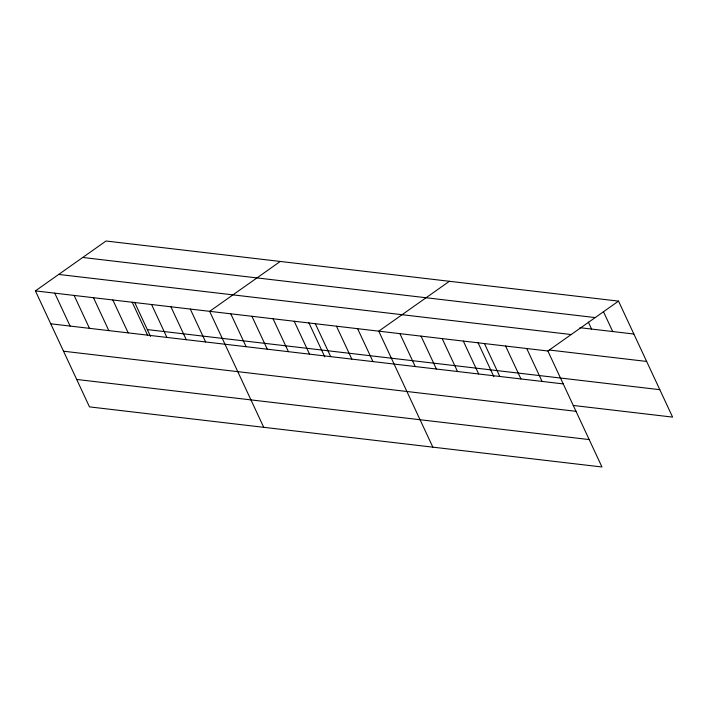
<?xml version="1.0" encoding="UTF-8"?>
<svg xmlns="http://www.w3.org/2000/svg" width="708" height="708" viewBox="0 0 708 708"><rect width="100%" height="100%" fill="white"/><g stroke="black" fill="none" stroke-linecap="round" stroke-linejoin="round"><path stroke-width="1.06" d="M35.4 290.891L547.877 351L601.968 466.988L89.482 406.879L35.4 290.891L106.032 241.012L618.518 301.121L672.6 417.109L573.241 405.454M280.279 261.447L209.648 311.334L263.73 427.313M449.394 281.28L378.762 331.167L432.845 447.155M547.877 351L618.518 301.121M82.721 257.473L595.207 317.582M579.949 327.698L633.855 334.026M58.711 274.43L571.188 334.539M549.399 350.035L646.643 361.443M147.335 329.583L659.812 389.683M50.746 323.795L563.223 383.904M63.525 351.212L576.011 411.321M76.703 379.461L589.18 439.571M603.42 311.6L612.721 331.539M588.321 322.087L591.578 329.061M526.743 348.522L542.08 381.426M505.6 346.044L520.946 378.948M484.458 343.566L499.804 376.47M477.98 342.575L493.892 376.709M463.324 341.088L478.661 373.983M442.181 338.61L457.527 371.505M421.039 336.123L436.385 369.027M399.905 333.645L415.242 366.549M357.62 328.689L372.966 361.593M336.486 326.211L351.823 359.106M315.343 323.733L330.689 356.628M308.856 322.742L324.777 356.867M294.201 321.246L309.546 354.15M273.067 318.768L288.404 351.672M251.924 316.29L267.27 349.194M230.781 313.812L246.127 346.716M190.284 309.06L205.63 341.964M170.92 306.794L186.266 339.69M151.565 304.52L166.902 337.424M134.617 302.307L150.53 336.433M132.201 302.245L147.547 335.149M112.838 299.98L128.183 332.884M93.483 297.705L108.82 330.609M74.119 295.44L89.465 328.335M54.764 293.165L70.101 326.069"/></g></svg>
